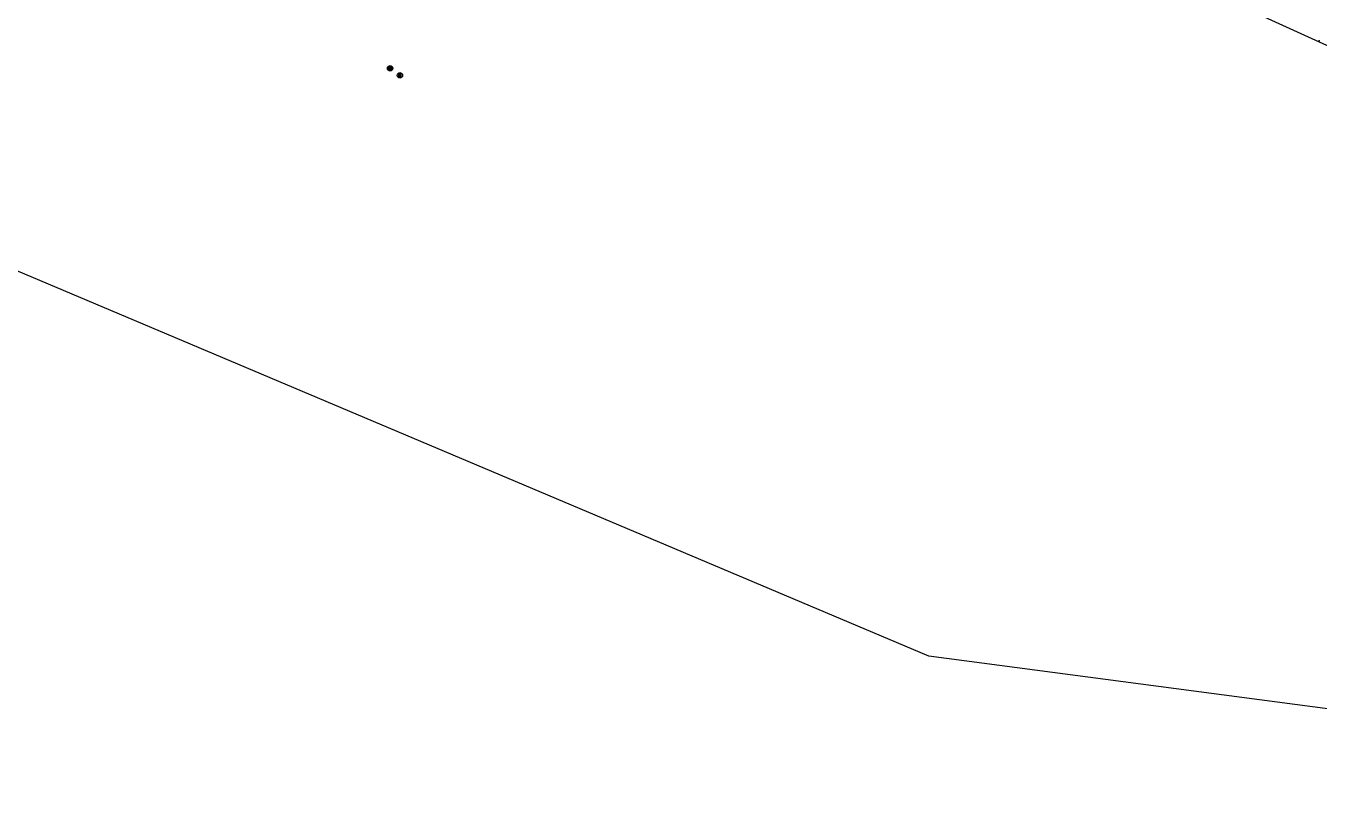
# Model space of a CAD drawing. Header units: metres. Extents: x 5050628 to 5051715, y 2427226 to 2427693.
# Drawn here: x 5051055 to 5051155.9, y 2427280.7 to 2427342 of the extents above; entities that cross this region are included whole.
import ezdxf

# ---------------------------------------------------------------- set-up
doc = ezdxf.new("R2010")
doc.units = ezdxf.units.M
for name, color, linetype in [('CVL_PUNTO', 2, 'Continuous'), ('POSTE', 2, 'Continuous'), ('Urbanizacion', 222, 'Continuous')]:
    doc.layers.add(name, color=color, linetype=linetype)

msp = doc.modelspace()

# ---------------------------------------------------------------- hatches: boundary and pattern name
at = {"layer": 'POSTE', "true_color": 0xcd2027}
h = msp.add_hatch(color=242, dxfattribs=at)
edge = h.paths.add_edge_path()
edge.add_arc((5051083.45, 2427338.67), 0.154, -10.5638, 349.4362)
h = msp.add_hatch(color=242, dxfattribs=at)
edge = h.paths.add_edge_path()
edge.add_arc((5051084.21, 2427338.12), 0.154, -10.5638, 349.4362)

# ---------------------------------------------------------------- linework, layer by layer
at = {"layer": 'CVL_PUNTO', "color": 4}
msp.add_point((5051155.94, 2427340.82, 294.37), dxfattribs=at)
msp.add_point((5051155.94, 2427340.82, 294.37), dxfattribs=at)
at = {"layer": 'POSTE', "color": 30}
for centre, radius in [((5051083.45, 2427338.67, 243.01), 0.211), ((5051083.45, 2427338.67, 243.01), 0.154), ((5051084.21, 2427338.12, 243.01), 0.211)]:
    msp.add_circle(centre, radius, dxfattribs=at)
at = {"layer": 'Urbanizacion', "elevation": 278.69, "flags": 128}
for points in [[(5051051.92, 2427384.53), (5051056.64, 2427383.85), (5051064.75, 2427382.24), (5051072.04, 2427380.79), (5051087.71, 2427376.35), (5051094.68, 2427373), (5051106.19, 2427367.15), (5051112.98, 2427363.44), (5051124.19, 2427357.23), (5051134.99, 2427351.19), (5051146.56, 2427345.04), (5051167.87, 2427335.32), (5051183.43, 2427327.42), (5051206.79, 2427314.72)], [(5051206.79, 2427314.72), (5051217.09, 2427280.68), (5051125.5, 2427292.79), (5050971.26, 2427358)]]:
    msp.add_lwpolyline(points, dxfattribs=at)

doc.saveas('drawing.dxf')
